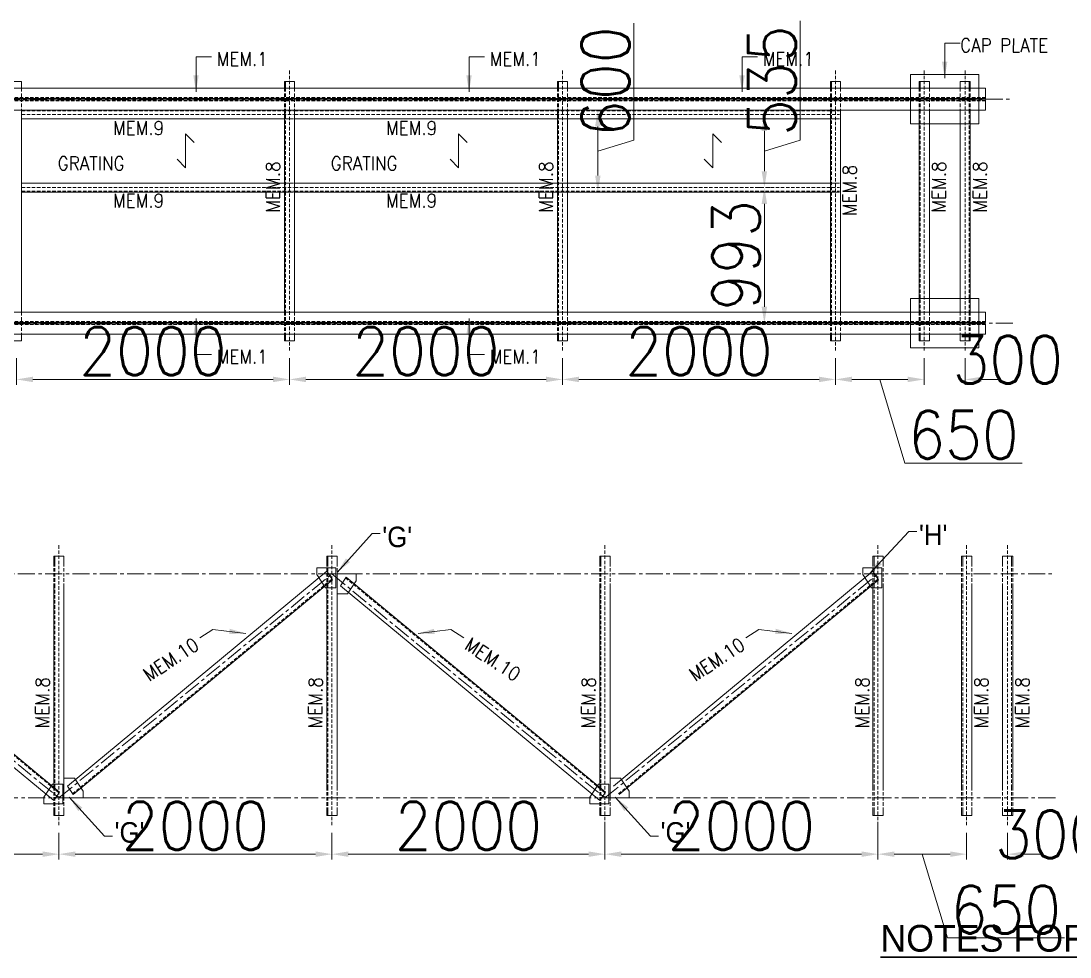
# Model space of a CAD drawing. Header units: millimetres. Extents: x 0 to 1124626, y -157535 to 82123.
# Drawn here: x 516298 to 523983, y 44490 to 51345 of the extents above; entities that cross this region are included whole.
import ezdxf

# ---------------------------------------------------------------- set-up
doc = ezdxf.new("R2010")
doc.units = ezdxf.units.MM
doc.header["$MEASUREMENT"] = 0
doc.linetypes.add('CENTER', pattern=[2, 1.25, -0.25, 0.25, -0.25])
doc.linetypes.add('HIDDEN', pattern=[0.375, 0.25, -0.125])
for name, color, linetype, lineweight in [('CN', 253, 'Continuous', 15), ('Dim', 6, 'Continuous', 13), ('structure', 183, 'Continuous', 15), ('Text', 7, 'Continuous', 15), ('TEXT-3', 4, 'Continuous', 30), ('TEXT-4', 2, 'Continuous', 25)]:
    doc.layers.add(name, color=color, linetype=linetype, lineweight=lineweight)
doc.styles.add('SOFT1', font='soft1.shx')
doc.styles.add('style1', font='romans.shx', dxfattribs={"width": 0.9, "height": 300})
doc.dimstyles.new('Copy of DIM-1', dxfattribs={"dimscale": 40, "dimtxt": 125, "dimasz": 3, "dimexe": 1, "dimexo": 1.2, "dimgap": 0.8, "dimtad": 1, "dimdec": 0, "dimzin": 1, "dimdsep": 46, "dimtxsty": 'style1', "dimcen": 2, "dimclrd": 8, "dimclre": 8, "dimclrt": 7, "dimadec": 0, "dimazin": 0, "dimtfac": 1, "dimtdec": 0, "dimtofl": 0, "dimtmove": 1, "dimatfit": 3, "dimfxl": 1, "dimtolj": 1, "dimtzin": 0, "dimlwd": 9, "dimlwe": 9, "dimarcsym": 1})

# ---------------------------------------------------------------- blocks, each defined once
blk = doc.blocks.new('*D803')
at = {"layer": 'DEFPOINTS', "color": 0, "ltscale": 20, "transparency": 16777216}
for p in [(514575.2, 45446.7), (516575.2, 45446.7), (516575.2, 45243.6)]:
    blk.add_point(p, dxfattribs=at)
at = {"layer": 'Dim', "color": 8, "lineweight": 9, "ltscale": 20, "transparency": 16777216}
for p, q in [((514575.2, 45398.7), (514575.2, 45203.6)), ((516575.2, 45398.7), (516575.2, 45203.6)), ((514695.2, 45243.6), (516455.2, 45243.6))]:
    blk.add_line(p, q, dxfattribs=at)
at = {"layer": 'Dim', "color": 8, "ltscale": 20, "transparency": 16777216}
for points in [[(514695.2, 45263.6), (514695.2, 45223.6), (514575.2, 45243.6)], [(516455.2, 45223.6), (516455.2, 45263.6), (516575.2, 45243.6)]]:
    blk.add_solid(points, dxfattribs=at)
at = {"layer": 'Dim', "color": 7, "ltscale": 20, "transparency": 16777216, "insert": (515575.2, 45450.6), "char_height": 350, "attachment_point": 5, "style": 'style1'}
blk.add_mtext('\\A1;2000', dxfattribs=at)
blk = doc.blocks.new('*D804')
at = {"layer": 'DEFPOINTS', "color": 0, "ltscale": 20, "transparency": 16777216}
for p in [(516575.2, 45446.7), (518575.2, 45446.7), (518575.2, 45243.6)]:
    blk.add_point(p, dxfattribs=at)
at = {"layer": 'Dim', "color": 8, "lineweight": 9, "ltscale": 20, "transparency": 16777216}
for p, q in [((516575.2, 45398.7), (516575.2, 45203.6)), ((518575.2, 45398.7), (518575.2, 45203.6)), ((516695.2, 45243.6), (518455.2, 45243.6))]:
    blk.add_line(p, q, dxfattribs=at)
at = {"layer": 'Dim', "color": 8, "ltscale": 20, "transparency": 16777216}
for points in [[(516695.2, 45263.6), (516695.2, 45223.6), (516575.2, 45243.6)], [(518455.2, 45223.6), (518455.2, 45263.6), (518575.2, 45243.6)]]:
    blk.add_solid(points, dxfattribs=at)
at = {"layer": 'Dim', "color": 7, "ltscale": 20, "transparency": 16777216, "insert": (517575.2, 45450.6), "char_height": 350, "attachment_point": 5, "style": 'style1'}
blk.add_mtext('\\A1;2000', dxfattribs=at)
blk = doc.blocks.new('*D805')
at = {"layer": 'DEFPOINTS', "color": 0, "ltscale": 20, "transparency": 16777216}
for p in [(520575.2, 45525.9), (518575.2, 45446.7), (520575.2, 45243.6)]:
    blk.add_point(p, dxfattribs=at)
at = {"layer": 'Dim', "color": 8, "lineweight": 9, "ltscale": 20, "transparency": 16777216}
for p, q in [((520575.2, 45477.9), (520575.2, 45203.6)), ((518575.2, 45398.7), (518575.2, 45203.6)), ((518695.2, 45243.6), (520455.2, 45243.6))]:
    blk.add_line(p, q, dxfattribs=at)
at = {"layer": 'Dim', "color": 8, "ltscale": 20, "transparency": 16777216}
for points in [[(518695.2, 45263.6), (518695.2, 45223.6), (518575.2, 45243.6)], [(520455.2, 45223.6), (520455.2, 45263.6), (520575.2, 45243.6)]]:
    blk.add_solid(points, dxfattribs=at)
at = {"layer": 'Dim', "color": 7, "ltscale": 20, "transparency": 16777216, "insert": (519575.2, 45450.6), "char_height": 350, "attachment_point": 5, "style": 'style1'}
blk.add_mtext('\\A1;2000', dxfattribs=at)
blk = doc.blocks.new('*D806')
at = {"layer": 'DEFPOINTS', "color": 0, "ltscale": 20, "transparency": 16777216}
for p in [(522575.2, 45446.7), (523225.2, 45446.7), (523225.2, 45243.6)]:
    blk.add_point(p, dxfattribs=at)
at = {"layer": 'Dim', "color": 8, "lineweight": 9, "ltscale": 20, "transparency": 16777216}
for p, q in [((522575.2, 45398.7), (522575.2, 45203.6)), ((523225.2, 45398.7), (523225.2, 45203.6)), ((522695.2, 45243.6), (523105.2, 45243.6)), ((523084.1, 44630.6), (522900.2, 45243.6)), ((523941.9, 44630.6), (523084.1, 44630.6))]:
    blk.add_line(p, q, dxfattribs=at)
at = {"layer": 'Dim', "color": 8, "ltscale": 20, "transparency": 16777216}
for points in [[(522695.2, 45263.6), (522695.2, 45223.6), (522575.2, 45243.6)], [(523105.2, 45223.6), (523105.2, 45263.6), (523225.2, 45243.6)]]:
    blk.add_solid(points, dxfattribs=at)
at = {"layer": 'Dim', "color": 7, "ltscale": 20, "transparency": 16777216, "insert": (523513, 44837.6), "char_height": 350, "attachment_point": 5, "style": 'style1'}
blk.add_mtext('\\A1;650', dxfattribs=at)
blk = doc.blocks.new('*D807')
at = {"layer": 'DEFPOINTS', "color": 0, "ltscale": 20, "transparency": 16777216}
for p in [(523225.2, 45446.7), (523525.2, 45446.7), (523525.2, 45243.6)]:
    blk.add_point(p, dxfattribs=at)
at = {"layer": 'Dim', "color": 8, "lineweight": 9, "ltscale": 20, "transparency": 16777216}
for p, q in [((523225.2, 45398.7), (523225.2, 45203.6)), ((523525.2, 45398.7), (523525.2, 45203.6)), ((523105.2, 45243.6), (522985.2, 45243.6)), ((523645.2, 45243.6), (523765.2, 45243.6))]:
    blk.add_line(p, q, dxfattribs=at)
at = {"layer": 'Dim', "color": 8, "ltscale": 20, "transparency": 16777216}
for points in [[(523105.2, 45223.6), (523105.2, 45263.6), (523225.2, 45243.6)], [(523645.2, 45263.6), (523645.2, 45223.6), (523525.2, 45243.6)]]:
    blk.add_solid(points, dxfattribs=at)
at = {"layer": 'Dim', "color": 7, "ltscale": 20, "transparency": 16777216, "insert": (523838, 45388.5), "char_height": 350, "attachment_point": 5, "style": 'style1'}
blk.add_mtext('\\A1;300', dxfattribs=at)
blk = doc.blocks.new('*D822')
at = {"layer": 'DEFPOINTS', "color": 0, "ltscale": 20, "transparency": 16777216}
for p in [(516264.5, 48922.9), (518264.5, 48922.9), (518264.5, 48719.8)]:
    blk.add_point(p, dxfattribs=at)
at = {"layer": 'Dim', "color": 8, "lineweight": 9, "ltscale": 20, "transparency": 16777216}
for p, q in [((516264.5, 48874.9), (516264.5, 48679.8)), ((518264.5, 48874.9), (518264.5, 48679.8)), ((516384.5, 48719.8), (518144.5, 48719.8))]:
    blk.add_line(p, q, dxfattribs=at)
at = {"layer": 'Dim', "color": 8, "ltscale": 20, "transparency": 16777216}
for points in [[(516384.5, 48739.8), (516384.5, 48699.8), (516264.5, 48719.8)], [(518144.5, 48699.8), (518144.5, 48739.8), (518264.5, 48719.8)]]:
    blk.add_solid(points, dxfattribs=at)
at = {"layer": 'Dim', "color": 7, "ltscale": 20, "transparency": 16777216, "insert": (517264.5, 48926.8), "char_height": 350, "attachment_point": 5, "style": 'style1'}
blk.add_mtext('\\A1;2000', dxfattribs=at)
blk = doc.blocks.new('*D823')
at = {"layer": 'DEFPOINTS', "color": 0, "ltscale": 20, "transparency": 16777216}
for p in [(520264.5, 48922.9), (522264.5, 48922.9), (522264.5, 48719.8)]:
    blk.add_point(p, dxfattribs=at)
at = {"layer": 'Dim', "color": 8, "lineweight": 9, "ltscale": 20, "transparency": 16777216}
for p, q in [((520264.5, 48874.9), (520264.5, 48679.8)), ((522264.5, 48874.9), (522264.5, 48679.8)), ((520384.5, 48719.8), (522144.5, 48719.8))]:
    blk.add_line(p, q, dxfattribs=at)
at = {"layer": 'Dim', "color": 8, "ltscale": 20, "transparency": 16777216}
for points in [[(520384.5, 48739.8), (520384.5, 48699.8), (520264.5, 48719.8)], [(522144.5, 48699.8), (522144.5, 48739.8), (522264.5, 48719.8)]]:
    blk.add_solid(points, dxfattribs=at)
at = {"layer": 'Dim', "color": 7, "ltscale": 20, "transparency": 16777216, "insert": (521264.5, 48926.8), "char_height": 350, "attachment_point": 5, "style": 'style1'}
blk.add_mtext('\\A1;2000', dxfattribs=at)
blk = doc.blocks.new('*D824')
at = {"layer": 'DEFPOINTS', "color": 0, "ltscale": 20, "transparency": 16777216}
for p in [(522264.5, 48922.9), (522914.5, 48922.9), (522914.5, 48719.8)]:
    blk.add_point(p, dxfattribs=at)
at = {"layer": 'Dim', "color": 8, "lineweight": 9, "ltscale": 20, "transparency": 16777216}
for p, q in [((522264.5, 48874.9), (522264.5, 48679.8)), ((522914.5, 48874.9), (522914.5, 48679.8)), ((522384.5, 48719.8), (522794.5, 48719.8)), ((522773.4, 48106.8), (522589.5, 48719.8)), ((523631.2, 48106.8), (522773.4, 48106.8))]:
    blk.add_line(p, q, dxfattribs=at)
at = {"layer": 'Dim', "color": 8, "ltscale": 20, "transparency": 16777216}
for points in [[(522384.5, 48739.8), (522384.5, 48699.8), (522264.5, 48719.8)], [(522794.5, 48699.8), (522794.5, 48739.8), (522914.5, 48719.8)]]:
    blk.add_solid(points, dxfattribs=at)
at = {"layer": 'Dim', "color": 7, "ltscale": 20, "transparency": 16777216, "insert": (523202.3, 48313.8), "char_height": 350, "attachment_point": 5, "style": 'style1'}
blk.add_mtext('\\A1;650', dxfattribs=at)
blk = doc.blocks.new('*D825')
at = {"layer": 'DEFPOINTS', "color": 0, "ltscale": 20, "transparency": 16777216}
for p in [(522914.5, 48922.9), (523214.5, 48922.9), (523214.5, 48719.8)]:
    blk.add_point(p, dxfattribs=at)
at = {"layer": 'Dim', "color": 8, "lineweight": 9, "ltscale": 20, "transparency": 16777216}
for p, q in [((522914.5, 48874.9), (522914.5, 48679.8)), ((523214.5, 48874.9), (523214.5, 48679.8)), ((522794.5, 48719.8), (522674.5, 48719.8)), ((523334.5, 48719.8), (523454.5, 48719.8))]:
    blk.add_line(p, q, dxfattribs=at)
at = {"layer": 'Dim', "color": 8, "ltscale": 20, "transparency": 16777216}
for points in [[(522794.5, 48699.8), (522794.5, 48739.8), (522914.5, 48719.8)], [(523334.5, 48739.8), (523334.5, 48699.8), (523214.5, 48719.8)]]:
    blk.add_solid(points, dxfattribs=at)
at = {"layer": 'Dim', "color": 7, "ltscale": 20, "transparency": 16777216, "insert": (523527.4, 48864.7), "char_height": 350, "attachment_point": 5, "style": 'style1'}
blk.add_mtext('\\A1;300', dxfattribs=at)
blk = doc.blocks.new('*D845')
at = {"layer": 'DEFPOINTS', "color": 0, "ltscale": 20, "transparency": 16777216}
for p in [(521731.7, 50659.6), (521731.7, 50124.6), (521743.5, 50124.6)]:
    blk.add_point(p, dxfattribs=at)
at = {"layer": 'Dim', "color": 8, "lineweight": 9, "ltscale": 20, "transparency": 16777216}
for p, q in [((522006.5, 51344.5), (522006.5, 50471)), ((521779.7, 50659.6), (521783.5, 50659.6)), ((521743.5, 50539.6), (521743.5, 50244.6)), ((522006.5, 50471), (521743.5, 50392.1)), ((521779.7, 50124.6), (521783.5, 50124.6))]:
    blk.add_line(p, q, dxfattribs=at)
at = {"layer": 'Dim', "color": 8, "ltscale": 20, "transparency": 16777216}
for points in [[(521763.5, 50539.6), (521723.5, 50539.6), (521743.5, 50659.6)], [(521723.5, 50244.6), (521763.5, 50244.6), (521743.5, 50124.6)]]:
    blk.add_solid(points, dxfattribs=at)
at = {"layer": 'Dim', "color": 7, "ltscale": 20, "transparency": 16777216, "insert": (521799.5, 50907.7), "char_height": 350, "attachment_point": 5, "rotation": 90, "style": 'style1'}
blk.add_mtext('\\A1;535', dxfattribs=at)
blk = doc.blocks.new('*D846')
at = {"layer": 'DEFPOINTS', "color": 0, "ltscale": 20, "transparency": 16777216}
for p in [(521767.2, 50124.6), (521743.5, 49132.1), (521767.2, 49132.1)]:
    blk.add_point(p, dxfattribs=at)
at = {"layer": 'Dim', "color": 8, "lineweight": 9, "ltscale": 20, "transparency": 16777216}
for p, q in [((521719.2, 50124.6), (521703.5, 50124.6)), ((521743.5, 50004.6), (521743.5, 49252.1)), ((521719.2, 49132.1), (521703.5, 49132.1))]:
    blk.add_line(p, q, dxfattribs=at)
at = {"layer": 'Dim', "color": 8, "ltscale": 20, "transparency": 16777216}
for points in [[(521763.5, 50004.6), (521723.5, 50004.6), (521743.5, 50124.6)], [(521723.5, 49252.1), (521763.5, 49252.1), (521743.5, 49132.1)]]:
    blk.add_solid(points, dxfattribs=at)
at = {"layer": 'Dim', "color": 7, "ltscale": 20, "transparency": 16777216, "insert": (521536.5, 49628.3), "char_height": 350, "attachment_point": 5, "rotation": 90, "style": 'style1'}
blk.add_mtext('\\A1;993', dxfattribs=at)
blk = doc.blocks.new('*D871')
at = {"layer": 'DEFPOINTS', "color": 0, "ltscale": 20, "transparency": 16777216}
for p in [(520444.1, 50692.1), (520444.1, 50092.1), (520523.5, 50092.1)]:
    blk.add_point(p, dxfattribs=at)
at = {"layer": 'Dim', "color": 8, "lineweight": 9, "ltscale": 20, "transparency": 16777216}
for p, q in [((520786.5, 51328.8), (520786.5, 50471)), ((520492.1, 50692.1), (520563.5, 50692.1)), ((520523.5, 50572.1), (520523.5, 50212.1)), ((520786.5, 50471), (520523.5, 50392.1)), ((520492.1, 50092.1), (520563.5, 50092.1))]:
    blk.add_line(p, q, dxfattribs=at)
at = {"layer": 'Dim', "color": 8, "ltscale": 20, "transparency": 16777216}
for points in [[(520543.5, 50572.1), (520503.5, 50572.1), (520523.5, 50692.1)], [(520503.5, 50212.1), (520543.5, 50212.1), (520523.5, 50092.1)]]:
    blk.add_solid(points, dxfattribs=at)
at = {"layer": 'Dim', "color": 7, "ltscale": 20, "transparency": 16777216, "insert": (520579.5, 50899.9), "char_height": 350, "attachment_point": 5, "rotation": 90, "style": 'style1'}
blk.add_mtext('\\A1;600', dxfattribs=at)
blk = doc.blocks.new('*D878')
at = {"layer": 'DEFPOINTS', "color": 0, "ltscale": 20, "transparency": 16777216}
for p in [(518264.5, 48922.9), (520264.5, 48922.9), (520264.5, 48719.8)]:
    blk.add_point(p, dxfattribs=at)
at = {"layer": 'Dim', "color": 8, "lineweight": 9, "ltscale": 20, "transparency": 16777216}
for p, q in [((518264.5, 48874.9), (518264.5, 48679.8)), ((520264.5, 48874.9), (520264.5, 48679.8)), ((518384.5, 48719.8), (520144.5, 48719.8))]:
    blk.add_line(p, q, dxfattribs=at)
at = {"layer": 'Dim', "color": 8, "ltscale": 20, "transparency": 16777216}
for points in [[(518384.5, 48739.8), (518384.5, 48699.8), (518264.5, 48719.8)], [(520144.5, 48699.8), (520144.5, 48739.8), (520264.5, 48719.8)]]:
    blk.add_solid(points, dxfattribs=at)
at = {"layer": 'Dim', "color": 7, "ltscale": 20, "transparency": 16777216, "insert": (519264.5, 48926.8), "char_height": 350, "attachment_point": 5, "style": 'style1'}
blk.add_mtext('\\A1;2000', dxfattribs=at)
blk = doc.blocks.new('*D879')
at = {"layer": 'DEFPOINTS', "color": 0, "ltscale": 20, "transparency": 16777216}
for p in [(522575.2, 45525.9), (520575.2, 45446.7), (522575.2, 45243.6)]:
    blk.add_point(p, dxfattribs=at)
at = {"layer": 'Dim', "color": 8, "lineweight": 9, "ltscale": 20, "transparency": 16777216}
for p, q in [((522575.2, 45477.9), (522575.2, 45203.6)), ((520575.2, 45398.7), (520575.2, 45203.6)), ((520695.2, 45243.6), (522455.2, 45243.6))]:
    blk.add_line(p, q, dxfattribs=at)
at = {"layer": 'Dim', "color": 8, "ltscale": 20, "transparency": 16777216}
for points in [[(520695.2, 45263.6), (520695.2, 45223.6), (520575.2, 45243.6)], [(522455.2, 45223.6), (522455.2, 45263.6), (522575.2, 45243.6)]]:
    blk.add_solid(points, dxfattribs=at)
at = {"layer": 'Dim', "color": 7, "ltscale": 20, "transparency": 16777216, "insert": (521575.2, 45450.6), "char_height": 350, "attachment_point": 5, "style": 'style1'}
blk.add_mtext('\\A1;2000', dxfattribs=at)

msp = doc.modelspace()

# ---------------------------------------------------------------- linework, layer by layer
at = {"layer": 'CN', "linetype": 'HIDDEN', "ltscale": 100}
for p, q in [((518264.5323, 50981.2178), (518264.5323, 48922.9247)), ((520264.5323, 50981.2178), (520264.5323, 48922.9247)), ((522264.5323, 50981.2178), (522264.5323, 48922.9247)), ((522914.5323, 50981.2178), (522914.5323, 48922.9247)), ((523214.5323, 50981.2178), (523214.5323, 48922.9247)), ((497164.5323, 50783.0712), (523364.5323, 50783.0712)), ((497164.5323, 50761.0712), (523364.5323, 50761.0712)), ((516302.0323, 50659.5712), (518293.0323, 50659.5712)), ((518302.0323, 50659.5712), (522293.0323, 50659.5712)), ((516302.0323, 50124.5712), (518293.0323, 50124.5712)), ((518302.0323, 50124.5712), (522293.0323, 50124.5712)), ((497164.5323, 49143.0712), (523364.5323, 49143.0712)), ((497164.5323, 49121.0712), (523364.5323, 49121.0712)), ((516575.1642, 47505.012), (516575.1642, 45446.7189)), ((518575.1642, 47505.012), (518575.1642, 45446.7189)), ((520575.1642, 47505.012), (520575.1642, 45446.7189)), ((522575.1642, 47505.012), (522575.1642, 45446.7189)), ((523225.1642, 47505.012), (523225.1642, 45446.7189)), ((523525.1642, 47505.012), (523525.1642, 45446.7189))]:
    msp.add_line(p, q, dxfattribs=at)
at = {"layer": 'CN', "linetype": 'CENTER', "ltscale": 100}
for p, q in [((496964.5323, 50772.0712), (523564.5323, 50772.0712)), ((523564.5323, 49132.0712), (496964.5323, 49132.0712)), ((497275.1642, 47295.8654), (523875.1642, 47295.8654)), ((514575.1642, 47295.8654), (516575.1642, 45655.8654)), ((516575.1642, 45655.8654), (518575.1642, 47295.8654)), ((518575.1642, 47295.8654), (520575.1642, 45655.8654)), ((520575.1642, 45655.8654), (522575.1642, 47295.8654)), ((523875.1642, 45655.8654), (497275.1642, 45655.8654))]:
    msp.add_line(p, q, dxfattribs=at)
at = {"layer": 'Dim', "color": 2, "linetype": 'HIDDEN', "ltscale": 100}
for p, q in [((516302.0323, 50852.0712), (516302.0323, 50692.0712)), ((518227.0323, 50852.0712), (518227.0323, 50692.0712)), ((518236.0323, 50852.0712), (518236.0323, 50692.0712)), ((518302.0323, 50852.0712), (518302.0323, 50692.0712)), ((520227.0323, 50852.0712), (520227.0323, 50692.0712)), ((520236.0323, 50852.0712), (520236.0323, 50692.0712)), ((520302.0323, 50852.0712), (520302.0323, 50692.0712)), ((522227.0323, 50852.0712), (522227.0323, 50692.0712)), ((522236.0323, 50852.0712), (522236.0323, 50692.0712)), ((522302.0323, 50852.0712), (522302.0323, 50692.0712)), ((522877.0323, 50852.0712), (522877.0323, 50692.0712)), ((522886.0323, 50852.0712), (522886.0323, 50692.0712)), ((522952.0323, 50852.0712), (522952.0323, 50692.0712)), ((523177.0323, 50852.0712), (523177.0323, 50692.0712)), ((523243.0323, 50852.0712), (523243.0323, 50692.0712)), ((523252.0323, 50852.0712), (523252.0323, 50692.0712)), ((516302.0323, 50686.0712), (518293.0323, 50686.0712)), ((518236.0323, 50692.0712), (518236.0323, 49212.0712)), ((518302.0323, 50686.0712), (522293.0323, 50686.0712)), ((520236.0323, 50692.0712), (520236.0323, 49212.0712)), ((522236.0323, 50692.0712), (522236.0323, 49212.0712)), ((522886.0323, 50692.0712), (522886.0323, 49212.0712)), ((523243.0323, 50692.0712), (523243.0323, 49212.0712)), ((516302.0323, 50098.0712), (518293.0323, 50098.0712)), ((518302.0323, 50098.0712), (522293.0323, 50098.0712)), ((516302.0323, 49212.0712), (516302.0323, 49052.0712)), ((518227.0323, 49212.0712), (518227.0323, 49052.0712)), ((518236.0323, 49212.0712), (518236.0323, 49052.0712)), ((518302.0323, 49212.0712), (518302.0323, 49052.0712)), ((520227.0323, 49212.0712), (520227.0323, 49052.0712)), ((520236.0323, 49212.0712), (520236.0323, 49052.0712)), ((520302.0323, 49212.0712), (520302.0323, 49052.0712)), ((522227.0323, 49212.0712), (522227.0323, 49052.0712)), ((522236.0323, 49212.0712), (522236.0323, 49052.0712)), ((522302.0323, 49212.0712), (522302.0323, 49052.0712)), ((522877.0323, 49212.0712), (522877.0323, 49052.0712)), ((522886.0323, 49212.0712), (522886.0323, 49052.0712)), ((522952.0323, 49212.0712), (522952.0323, 49052.0712)), ((523177.0323, 49212.0712), (523177.0323, 49052.0712)), ((523243.0323, 49212.0712), (523243.0323, 49052.0712)), ((523252.0323, 49212.0712), (523252.0323, 49052.0712)), ((516537.6642, 47375.8654), (516537.6642, 47215.8654)), ((516546.6642, 47375.8654), (516546.6642, 47215.8654)), ((516612.6642, 47375.8654), (516612.6642, 47215.8654)), ((518537.6642, 47375.8654), (518537.6642, 47215.8654)), ((518546.6642, 47375.8654), (518546.6642, 47215.8654)), ((518612.6642, 47375.8654), (518612.6642, 47215.8654)), ((520537.6642, 47375.8654), (520537.6642, 47215.8654)), ((520546.6642, 47375.8654), (520546.6642, 47215.8654)), ((520612.6642, 47375.8654), (520612.6642, 47215.8654)), ((522537.6642, 47375.8654), (522537.6642, 47215.8654)), ((522546.6642, 47375.8654), (522546.6642, 47215.8654)), ((522612.6642, 47375.8654), (522612.6642, 47215.8654)), ((523187.6642, 47375.8654), (523187.6642, 47215.8654)), ((523196.6642, 47375.8654), (523196.6642, 47215.8654)), ((523262.6642, 47375.8654), (523262.6642, 47215.8654)), ((523487.6642, 47375.8654), (523487.6642, 47215.8654)), ((523553.6642, 47375.8654), (523553.6642, 47215.8654)), ((523562.6642, 47375.8654), (523562.6642, 47215.8654)), ((514675.7746, 47266.3731), (516575.6206, 45693.4763)), ((518675.7746, 47266.3731), (520575.6206, 45693.4763)), ((516546.6642, 47215.8654), (516546.6642, 45735.8654)), ((516675.7746, 45685.3578), (518575.6206, 47258.2546)), ((518546.6642, 47215.8654), (518546.6642, 45735.8654)), ((520546.6642, 47215.8654), (520546.6642, 45735.8654)), ((520675.7746, 45685.3578), (522575.6206, 47258.2546)), ((522546.6642, 47215.8654), (522546.6642, 45735.8654)), ((523196.6642, 47215.8654), (523196.6642, 45735.8654)), ((523553.6642, 47215.8654), (523553.6642, 45735.8654)), ((516537.6642, 45735.8654), (516537.6642, 45575.8654)), ((516546.6642, 45735.8654), (516546.6642, 45575.8654)), ((516612.6642, 45735.8654), (516612.6642, 45575.8654)), ((518537.6642, 45735.8654), (518537.6642, 45575.8654)), ((518546.6642, 45735.8654), (518546.6642, 45575.8654)), ((518612.6642, 45735.8654), (518612.6642, 45575.8654)), ((520537.6642, 45735.8654), (520537.6642, 45575.8654)), ((520546.6642, 45735.8654), (520546.6642, 45575.8654)), ((520612.6642, 45735.8654), (520612.6642, 45575.8654)), ((522537.6642, 45735.8654), (522537.6642, 45575.8654)), ((522546.6642, 45735.8654), (522546.6642, 45575.8654)), ((522612.6642, 45735.8654), (522612.6642, 45575.8654)), ((523187.6642, 45735.8654), (523187.6642, 45575.8654)), ((523196.6642, 45735.8654), (523196.6642, 45575.8654)), ((523262.6642, 45735.8654), (523262.6642, 45575.8654)), ((523487.6642, 45735.8654), (523487.6642, 45575.8654)), ((523553.6642, 45735.8654), (523553.6642, 45575.8654)), ((523562.6642, 45735.8654), (523562.6642, 45575.8654))]:
    msp.add_line(p, q, dxfattribs=at)
at = {"layer": 'Dim', "color": 2, "ltscale": 20}
for p, q in [((517503.8052, 50518.5475), (517503.8052, 50269.9981)), ((517566.9107, 50455.442), (517503.8052, 50518.5475)), ((519503.8052, 50518.5475), (519503.8052, 50269.9981)), ((519566.9107, 50455.442), (519503.8052, 50518.5475)), ((521366.2961, 50518.5475), (521366.2961, 50269.9981)), ((521429.4016, 50455.442), (521366.2961, 50518.5475)), ((517503.8052, 50269.9981), (517440.6997, 50333.1036)), ((519503.8052, 50269.9981), (519440.6997, 50333.1036)), ((521366.2961, 50269.9981), (521303.1906, 50333.1036))]:
    msp.add_line(p, q, dxfattribs=at)
at = {"layer": 'Dim', "ltscale": 20}
for points in [[(523314.5323, 50952.0712), (522814.5323, 50952.0712), (522814.5323, 50592.0712), (523314.5323, 50592.0712)], [(523314.5323, 48952.0712), (522814.5323, 48952.0712), (522814.5323, 49312.0712), (523314.5323, 49312.0712)], [(518463.7741, 47340.0854), (518463.7741, 47290.4469), (518527.7849, 47194.9084), (518603.6642, 47194.9084), (518603.6642, 47340.0854)], [(518752.5544, 47295.8654), (518752.5544, 47246.2269), (518688.5435, 47150.6884), (518612.6642, 47150.6884), (518612.6642, 47295.8654)], [(522463.7741, 47340.0854), (522463.7741, 47290.4469), (522527.7849, 47194.9084), (522603.6642, 47194.9084), (522603.6642, 47340.0854)], [(516463.7741, 45611.6454), (516463.7741, 45661.284), (516527.7849, 45756.8225), (516603.6642, 45756.8225), (516603.6642, 45611.6454)], [(516752.5544, 45655.8654), (516752.5544, 45705.504), (516688.5435, 45801.0425), (516612.6642, 45801.0425), (516612.6642, 45655.8654)], [(520463.7741, 45611.6454), (520463.7741, 45661.284), (520527.7849, 45756.8225), (520603.6642, 45756.8225), (520603.6642, 45611.6454)], [(520752.5544, 45655.8654), (520752.5544, 45705.504), (520688.5435, 45801.0425), (520612.6642, 45801.0425), (520612.6642, 45655.8654)]]:
    msp.add_lwpolyline(points, close=True, dxfattribs=at)
at = {"layer": 'structure', "color": 2, "ltscale": 20}
for p, q in [((516302.0323, 50902.0712), (516227.0323, 50902.0712)), ((516302.0323, 50902.0712), (516302.0323, 50852.0712)), ((518227.0323, 50902.0712), (518227.0323, 50852.0712)), ((518302.0323, 50902.0712), (518227.0323, 50902.0712)), ((518236.0323, 50902.0712), (518236.0323, 50852.0712)), ((518302.0323, 50902.0712), (518302.0323, 50852.0712)), ((520227.0323, 50902.0712), (520227.0323, 50852.0712)), ((520302.0323, 50902.0712), (520227.0323, 50902.0712)), ((520236.0323, 50902.0712), (520236.0323, 50852.0712)), ((520302.0323, 50902.0712), (520302.0323, 50852.0712)), ((522227.0323, 50902.0712), (522227.0323, 50852.0712)), ((522302.0323, 50902.0712), (522227.0323, 50902.0712)), ((522236.0323, 50902.0712), (522236.0323, 50852.0712)), ((522302.0323, 50902.0712), (522302.0323, 50852.0712)), ((522877.0323, 50902.0712), (522877.0323, 50852.0712)), ((522952.0323, 50902.0712), (522877.0323, 50902.0712)), ((522886.0323, 50902.0712), (522886.0323, 50852.0712)), ((522952.0323, 50902.0712), (522952.0323, 50852.0712)), ((523177.0323, 50902.0712), (523177.0323, 50852.0712)), ((523177.0323, 50902.0712), (523252.0323, 50902.0712)), ((523243.0323, 50902.0712), (523243.0323, 50852.0712)), ((523252.0323, 50902.0712), (523252.0323, 50852.0712)), ((516302.0323, 50692.0712), (516302.0323, 49212.0712)), ((516302.0323, 50692.0712), (518293.0323, 50692.0712)), ((518227.0323, 50692.0712), (518227.0323, 49212.0712)), ((518302.0323, 50692.0712), (518302.0323, 49212.0712)), ((518302.0323, 50692.0712), (522293.0323, 50692.0712)), ((520227.0323, 50692.0712), (520227.0323, 49212.0712)), ((520302.0323, 50692.0712), (520302.0323, 49212.0712)), ((522227.0323, 50692.0712), (522227.0323, 49212.0712)), ((522302.0323, 50692.0712), (522302.0323, 49212.0712)), ((522877.0323, 50692.0712), (522877.0323, 49212.0712)), ((522952.0323, 50692.0712), (522952.0323, 49212.0712)), ((523177.0323, 50692.0712), (523177.0323, 49212.0712)), ((523252.0323, 50692.0712), (523252.0323, 49212.0712)), ((516302.0323, 50627.0712), (518293.0323, 50627.0712)), ((518302.0323, 50627.0712), (522293.0323, 50627.0712)), ((516302.0323, 50157.0712), (518293.0323, 50157.0712)), ((518302.0323, 50157.0712), (522293.0323, 50157.0712)), ((516302.0323, 50092.0712), (518293.0323, 50092.0712)), ((518302.0323, 50092.0712), (522293.0323, 50092.0712)), ((516302.0323, 49052.0712), (516302.0323, 49002.0712)), ((518227.0323, 49052.0712), (518227.0323, 49002.0712)), ((518236.0323, 49052.0712), (518236.0323, 49002.0712)), ((518302.0323, 49052.0712), (518302.0323, 49002.0712)), ((520227.0323, 49052.0712), (520227.0323, 49002.0712)), ((520236.0323, 49052.0712), (520236.0323, 49002.0712)), ((520302.0323, 49052.0712), (520302.0323, 49002.0712)), ((522227.0323, 49052.0712), (522227.0323, 49002.0712)), ((522236.0323, 49052.0712), (522236.0323, 49002.0712)), ((522302.0323, 49052.0712), (522302.0323, 49002.0712)), ((522877.0323, 49052.0712), (522877.0323, 49002.0712)), ((522886.0323, 49052.0712), (522886.0323, 49002.0712)), ((522952.0323, 49052.0712), (522952.0323, 49002.0712)), ((523177.0323, 49052.0712), (523177.0323, 49002.0712)), ((523243.0323, 49052.0712), (523243.0323, 49002.0712)), ((523252.0323, 49052.0712), (523252.0323, 49002.0712)), ((516302.0323, 49002.0712), (516227.0323, 49002.0712)), ((518302.0323, 49002.0712), (518227.0323, 49002.0712)), ((520302.0323, 49002.0712), (520227.0323, 49002.0712)), ((522302.0323, 49002.0712), (522227.0323, 49002.0712)), ((522952.0323, 49002.0712), (522877.0323, 49002.0712)), ((523177.0323, 49002.0712), (523252.0323, 49002.0712)), ((516537.6642, 47425.8654), (516537.6642, 47375.8654)), ((516612.6642, 47425.8654), (516537.6642, 47425.8654)), ((516546.6642, 47425.8654), (516546.6642, 47375.8654)), ((516612.6642, 47425.8654), (516612.6642, 47375.8654)), ((518537.6642, 47425.8654), (518537.6642, 47375.8654)), ((518612.6642, 47425.8654), (518537.6642, 47425.8654)), ((518546.6642, 47425.8654), (518546.6642, 47375.8654)), ((518612.6642, 47425.8654), (518612.6642, 47375.8654)), ((520537.6642, 47425.8654), (520537.6642, 47375.8654)), ((520612.6642, 47425.8654), (520537.6642, 47425.8654)), ((520537.6642, 47425.8654), (520537.6642, 47375.8654)), ((520546.6642, 47425.8654), (520546.6642, 47375.8654)), ((520546.6642, 47425.8654), (520546.6642, 47375.8654)), ((520612.6642, 47425.8654), (520612.6642, 47375.8654)), ((520612.6642, 47425.8654), (520612.6642, 47375.8654)), ((522537.6642, 47425.8654), (522537.6642, 47375.8654)), ((522612.6642, 47425.8654), (522537.6642, 47425.8654)), ((522546.6642, 47425.8654), (522546.6642, 47375.8654)), ((522612.6642, 47425.8654), (522612.6642, 47375.8654)), ((523187.6642, 47425.8654), (523187.6642, 47375.8654)), ((523262.6642, 47425.8654), (523187.6642, 47425.8654)), ((523196.6642, 47425.8654), (523196.6642, 47375.8654)), ((523262.6642, 47425.8654), (523262.6642, 47375.8654)), ((523487.6642, 47425.8654), (523487.6642, 47375.8654)), ((523487.6642, 47425.8654), (523562.6642, 47425.8654)), ((523553.6642, 47425.8654), (523553.6642, 47375.8654)), ((523562.6642, 47425.8654), (523562.6642, 47375.8654)), ((514679.1143, 47271.3577), (516578.9603, 45698.4609)), ((516637.3681, 45742.6809), (518537.6642, 47315.8793)), ((518537.2141, 47315.5777), (518578.9603, 47253.27)), ((518679.1143, 47271.3577), (518637.3681, 47209.05)), ((518679.1143, 47271.3577), (520578.9603, 45698.4609)), ((520637.3681, 45742.6809), (522537.6642, 47315.8793)), ((522537.2141, 47315.5777), (522578.9603, 47253.27)), ((514637.3681, 47209.05), (516537.6642, 45635.8516)), ((516537.6642, 47215.8654), (516537.6642, 45735.8654)), ((516612.6642, 47215.8654), (516612.6642, 45735.8654)), ((516679.1143, 45680.3732), (518578.9603, 47253.27)), ((518537.6642, 47215.8654), (518537.6642, 45735.8654)), ((518612.6642, 47215.8654), (518612.6642, 45735.8654)), ((518637.3681, 47209.05), (520537.6642, 45635.8516)), ((520537.6642, 47215.8654), (520537.6642, 45735.8654)), ((520612.6642, 47215.8654), (520612.6642, 45735.8654)), ((520679.1143, 45680.3732), (522578.9603, 47253.27)), ((522537.6642, 47215.8654), (522537.6642, 45735.8654)), ((522612.6642, 47215.8654), (522612.6642, 45735.8654)), ((523187.6642, 47215.8654), (523187.6642, 45735.8654)), ((523262.6642, 47215.8654), (523262.6642, 45735.8654)), ((523487.6642, 47215.8654), (523487.6642, 45735.8654)), ((523562.6642, 47215.8654), (523562.6642, 45735.8654)), ((516679.1143, 45680.3732), (516637.3681, 45742.6809)), ((516537.2141, 45636.1532), (516578.9603, 45698.4609)), ((520537.2141, 45636.1532), (520578.9603, 45698.4609)), ((516537.6642, 45575.8654), (516537.6642, 45525.8654)), ((516546.6642, 45575.8654), (516546.6642, 45525.8654)), ((516612.6642, 45575.8654), (516612.6642, 45525.8654)), ((518537.6642, 45575.8654), (518537.6642, 45525.8654)), ((518546.6642, 45575.8654), (518546.6642, 45525.8654)), ((518612.6642, 45575.8654), (518612.6642, 45525.8654)), ((520537.6642, 45575.8654), (520537.6642, 45525.8654)), ((520546.6642, 45575.8654), (520546.6642, 45525.8654)), ((520612.6642, 45575.8654), (520612.6642, 45525.8654)), ((522537.6642, 45575.8654), (522537.6642, 45525.8654)), ((522546.6642, 45575.8654), (522546.6642, 45525.8654)), ((522612.6642, 45575.8654), (522612.6642, 45525.8654)), ((523187.6642, 45575.8654), (523187.6642, 45525.8654)), ((523196.6642, 45575.8654), (523196.6642, 45525.8654)), ((523262.6642, 45575.8654), (523262.6642, 45525.8654)), ((523487.6642, 45575.8654), (523487.6642, 45525.8654)), ((523553.6642, 45575.8654), (523553.6642, 45525.8654)), ((523562.6642, 45575.8654), (523562.6642, 45525.8654)), ((516612.6642, 45525.8654), (516537.6642, 45525.8654)), ((518612.6642, 45525.8654), (518537.6642, 45525.8654)), ((520612.6642, 45525.8654), (520537.6642, 45525.8654)), ((522612.6642, 45525.8654), (522537.6642, 45525.8654)), ((523262.6642, 45525.8654), (523187.6642, 45525.8654)), ((523487.6642, 45525.8654), (523562.6642, 45525.8654))]:
    msp.add_line(p, q, dxfattribs=at)
at = {"layer": 'structure', "ltscale": 20}
for points in [[(497164.5323, 50777.0712), (523364.5323, 50777.0712), (523364.5323, 50852.0712), (497164.5323, 50852.0712)], [(497164.5323, 50767.0712), (523364.5323, 50767.0712), (523364.5323, 50692.0712), (497164.5323, 50692.0712)], [(497164.5323, 49137.0712), (523364.5323, 49137.0712), (523364.5323, 49212.0712), (497164.5323, 49212.0712)], [(497164.5323, 49127.0712), (523364.5323, 49127.0712), (523364.5323, 49052.0712), (497164.5323, 49052.0712)]]:
    msp.add_lwpolyline(points, close=True, dxfattribs=at)

# ---------------------------------------------------------------- texts
at = {"layer": 'Text', "ltscale": 20, "char_height": 100, "style": 'style1'}
for s, insert, width, attachment_point, rotation in [('CAP PLATE', (523177.8965, 51217.2484), 1218.023492, 1, 359.8539997), ('MEM.1', (517731.0796, 51117.2484), 1218.023492, 1, 359.8539997), ('MEM.1', (519731.0796, 51117.2484), 1218.023492, 1, 359.8539997), ('MEM.1', (521731.0796, 51117.2484), 1218.023492, 1, 359.8539997), ('MEM.9', (516971.6988, 50610.7902), 1218.023492, 1, 359.82648199), ('MEM.9', (518971.6988, 50610.7902), 1218.023492, 1, 359.82648199), ('MEM.9', (518971.6988, 50610.7902), 1218.023492, 1, 359.82648199), ('GRATING', (516566.6924, 50352.5456), 1218.023492, 1, 359.82648199), ('GRATING', (518566.6924, 50352.5456), 1218.023492, 1, 359.82648199), ('GRATING', (518566.6924, 50352.5456), 1218.023492, 1, 359.82648199), ('MEM.8', (518093.761, 49942.3538), 1218.023492, 1, 89.82648199), ('MEM.8', (520093.761, 49942.3538), 1218.023492, 1, 89.82648199), ('MEM.8', (522317.4214, 49916.9606), 1218.023492, 1, 89.82648199), ('MEM.8', (522971.3811, 49942.3538), 1218.023492, 1, 89.82648199), ('MEM.8', (523272.8091, 49942.3538), 1218.023492, 1, 89.82648199), ('MEM.9', (516971.6988, 50079.2422), 1218.023492, 1, 359.82648199), ('MEM.9', (518971.6988, 50079.2422), 1218.023492, 1, 359.82648199), ('MEM.9', (518971.6988, 50079.2422), 1218.023492, 1, 359.82648199), ('MEM.1', (517731.0796, 48937.3792), 1218.023492, 1, 359.8539997), ('MEM.1', (519731.0796, 48937.3792), 1218.023492, 1, 359.8539997), ('MEM.10', (517557.2689, 46835.4294), 1218.023492, 3, 33.30083699), ('MEM.10', (519593.0596, 46835.4294), 1218.023492, 1, 326.69916301), ('MEM.10', (521557.2689, 46835.4294), 1218.023492, 3, 33.30083699), ('MEM.8', (516404.393, 46166.148), 1518.022116, 1, 89.82648199), ('MEM.8', (518404.393, 46166.148), 1518.022116, 1, 89.82648199), ('MEM.8', (520404.393, 46166.148), 1518.022116, 1, 89.82648199), ('MEM.8', (522410.1901, 46166.148), 1518.022116, 1, 89.82648199), ('MEM.8', (523282.013, 46166.148), 1518.022116, 1, 89.82648199), ('MEM.8', (523583.4411, 46166.148), 1518.022116, 1, 89.82648199)]:
    msp.add_mtext(s, dxfattribs=dict(at, insert=insert, width=width, attachment_point=attachment_point, rotation=rotation))
at = {"layer": 'TEXT-3', "color": 6, "style": 'SOFT1'}
msp.add_text('%%UNOTES FOR FABRICATION WORK%%U:-', height=195.846379, dxfattribs=at).set_placement((522593.3798, 44529.6647))
at = {"layer": 'TEXT-4', "ltscale": 20, "char_height": 150, "width": 111.984005, "style": 'style1'}
for s, insert, attachment_point in [("{\\fArial|b0|i0|c0|p34;'H'}", (522876.2276, 47656.6208), 1), ("{\\fArial|b0|i0|c0|p34;'G'}", (518944.6239, 47641.8309), 1), ("{\\fArial|b0|i0|c0|p34;'G'}", (516983.4779, 45325.9), 7), ("{\\fArial|b0|i0|c0|p34;'G'}", (520983.4779, 45325.9), 7)]:
    msp.add_mtext(s, dxfattribs=dict(at, insert=insert, attachment_point=attachment_point))

# ---------------------------------------------------------------- dimensions: what is measured, and where the dimension line sits
at = {"layer": 'Dim', "ltscale": 20}
for base, p1, p2, picture, middle in [((521743.4817, 50124.5712), (521731.6699, 50659.5712), (521731.6699, 50124.5712), '*D845', (521799.4817, 50502.9713)), ((520523.4653, 50092.0712), (520444.1, 50692.0712), (520444.1, 50092.0712), '*D871', (520579.4653, 50502.9713)), ((521743.4817239806, 49132.0712368326), (521767.2171351222, 50124.5712368327), (521767.2171351222, 49132.0712368326), '*D846', (521536.4817239806, 49628.3212368326))]:
    dim = msp.add_linear_dim(base=base, p1=p1, p2=p2, angle=90, dimstyle='Copy of DIM-1', dxfattribs=at)
    dim.commit()
    dim.dimension.update_dxf_attribs({"geometry": picture, "text_midpoint": middle})
for base, p1, p2, picture, middle in [((518264.5323, 48719.8181), (516264.5323, 48922.9247), (518264.5323, 48922.9247), '*D822', (517264.5323, 48926.8181)), ((520264.5323, 48719.8181), (518264.5323, 48922.9247), (520264.5323, 48922.9247), '*D878', (519264.5323, 48926.8181)), ((522264.5323, 48719.8181), (520264.5323, 48922.9247), (522264.5323, 48922.9247), '*D823', (521264.5323, 48926.8181)), ((522914.5323, 48719.8181), (522264.5323, 48922.9247), (522914.5323, 48922.9247), '*D824', (522805.4324, 48313.8181)), ((516575.1642, 45243.6123), (514575.1642, 45446.7189), (516575.1642, 45446.7189), '*D803', (515575.1642, 45450.6123)), ((518575.1642, 45243.6123), (516575.1642, 45446.7189), (518575.1642, 45446.7189), '*D804', (517575.1642, 45450.6123)), ((520575.1642, 45243.6123), (518575.1642, 45446.7189), (520575.1642, 45525.8654), '*D805', (519575.1642, 45450.6123)), ((522575.1642, 45243.6123), (520575.1642, 45446.7189), (522575.1642, 45525.8654), '*D879', (521575.1642, 45450.6123)), ((523225.1642, 45243.6123), (522575.1642, 45446.7189), (523225.1642, 45446.7189), '*D806', (523116.0644, 44837.6123))]:
    dim = msp.add_linear_dim(base=base, p1=p1, p2=p2, dimstyle='Copy of DIM-1', dxfattribs=at)
    dim.commit()
    dim.dimension.update_dxf_attribs({"geometry": picture, "text_midpoint": middle})
for base, p1, p2, picture, middle in [((523214.5323, 48719.8181), (522914.5323, 48922.9247), (523214.5323, 48922.9247), '*D825', (523527.3681, 48657.7471)), ((523525.1642, 45243.6123), (523225.1642, 45446.7189), (523525.1642, 45446.7189), '*D807', (523838, 45181.5413))]:
    dim = msp.add_linear_dim(base=base, p1=p1, p2=p2, dimstyle='Copy of DIM-1', dxfattribs=at)
    dim.commit()
    dim.dimension.update_dxf_attribs({"geometry": picture, "text_midpoint": middle, "dimtype": 160})

# ---------------------------------------------------------------- leaders
for points, override in [([(523064.5323, 50926.7256), (523064.5323, 51182.0421), (523177.5713, 51182.0421)], {"dimtxt": 125, "dimasz": 3, "dimtad": 0}), ([(517579.7154, 50826.7256), (517579.7154, 51082.0421), (517692.7543, 51082.0421)], {"dimtxt": 125, "dimasz": 3, "dimtad": 0}), ([(519579.7154, 50826.7256), (519579.7154, 51082.0421), (519692.7543, 51082.0421)], {"dimtxt": 125, "dimasz": 3, "dimtad": 0}), ([(521579.7154, 50826.7256), (521579.7154, 51082.0421), (521692.7543, 51082.0421)], {"dimtxt": 125, "dimasz": 3, "dimtad": 0}), ([(517579.7154, 49166.5606), (517579.7154, 48902.1729), (517692.7543, 48902.1729)], {"dimtxt": 125, "dimasz": 3, "dimtad": 0}), ([(519579.7154, 49166.5606), (519579.7154, 48902.1729), (519692.7543, 48902.1729)], {"dimtxt": 125, "dimasz": 3, "dimtad": 0}), ([(518612.6642, 47306.8654), (518871.043, 47592.5057), (518928.7795, 47592.5057)], {"dimtxt": 125, "dimasz": 3, "dimgap": 0.8, "dimtad": 0}), ([(522507.9163, 47290.8654), (522802.6468, 47607.2956), (522860.3833, 47607.2956)], {"dimtxt": 125, "dimasz": 3, "dimgap": 0.8, "dimtad": 0}), ([(517943.729, 46860.2767), (517703.2448, 46888.7364), (517608.609, 46826.915)], {"dimtxt": 125, "dimasz": 3, "dimtad": 0}), ([(519206.5994, 46860.2767), (519447.0836, 46888.7364), (519541.7194, 46826.915)], {"dimtxt": 125, "dimasz": 3, "dimtad": 0}), ([(521943.729, 46860.2767), (521703.2448, 46888.7364), (521608.609, 46826.915)], {"dimtxt": 125, "dimasz": 3, "dimtad": 0}), ([(516651.5183, 45660.8654), (516909.8971, 45375.2252), (516967.6336, 45375.2252)], {"dimtxt": 125, "dimasz": 3, "dimgap": 0.8, "dimtad": 0}), ([(520651.5183, 45660.8654), (520909.8971, 45375.2252), (520967.6336, 45375.2252)], {"dimtxt": 125, "dimasz": 3, "dimgap": 0.8, "dimtad": 0})]:
    msp.add_leader(points, dimstyle='Copy of DIM-1', override=override, dxfattribs=at)

doc.saveas('drawing.dxf')
